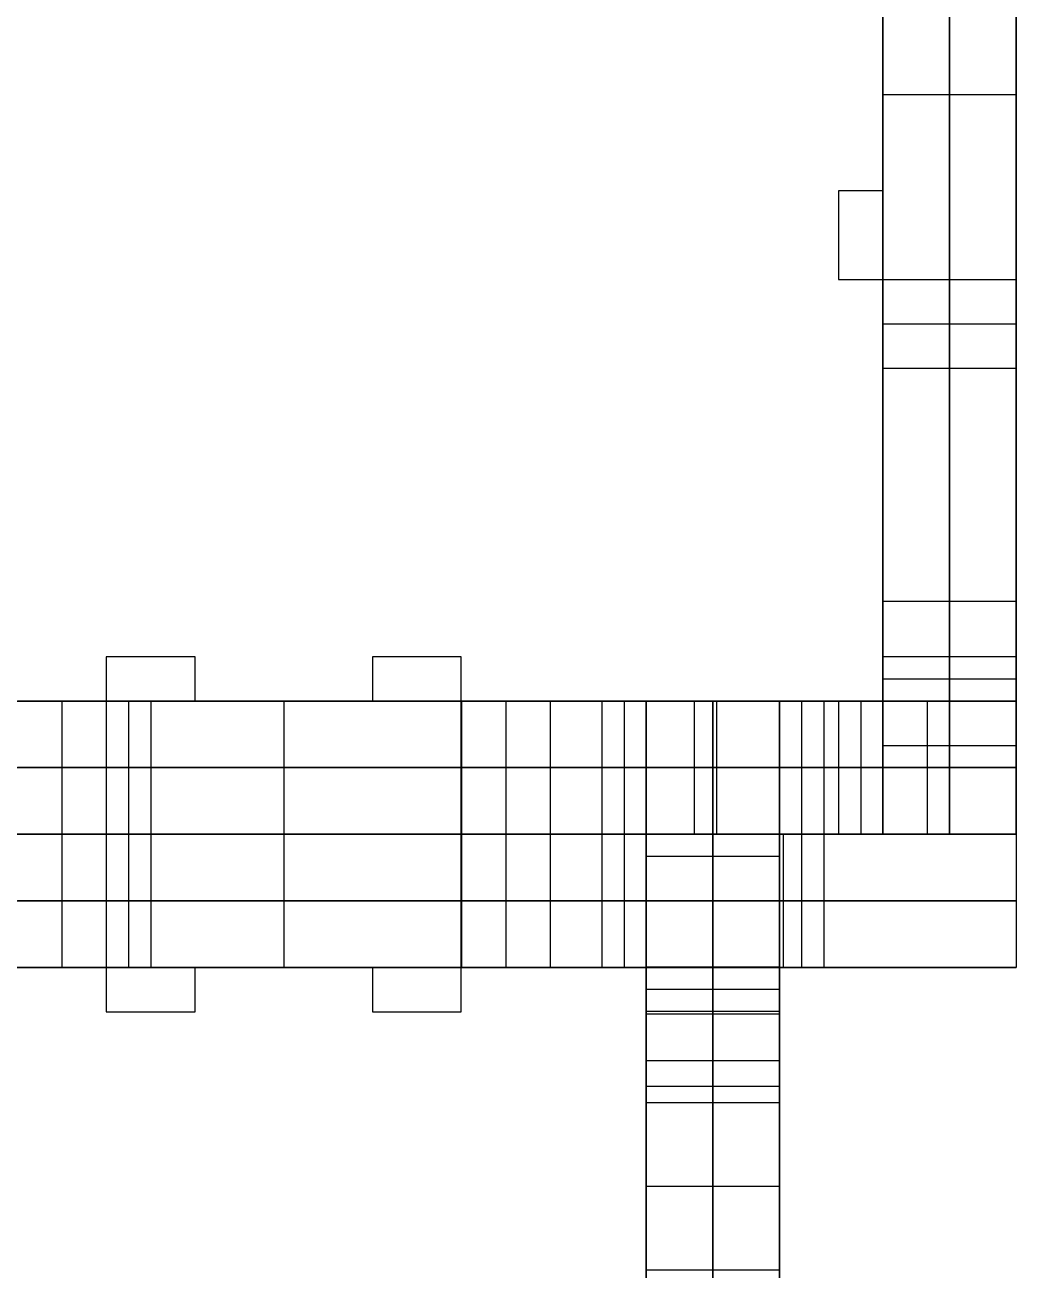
# Model space of a CAD drawing. Extents: x 3574 to 3842, y -44368 to -40231.
# Drawn here: x 3708.5 to 3842.5, y -40558.4 to -40390.1 of the extents above; entities that cross this region are included whole.
import ezdxf

# ---------------------------------------------------------------- set-up
doc = ezdxf.new("R2010")
doc.units = 0
doc.layers.add('ENDS', color=40, linetype='CONTINUOUS')

# ---------------------------------------------------------------- blocks, each defined once
blk = doc.blocks.new('SKYLARK200_END-XS-1')
at = {"layer": 'ENDS'}
for p, q in [((-18, 3868.03, 141), (-18, 4118.03, 141)), ((-18, 4118.02, 282), (-18, 3955.02, 282)), ((-18, 4118.02, 264), (-18, 3955.02, 264)), ((-18, 4118.02, 273), (-18, 3955.02, 273)), ((0, 3868.03, 141), (0, 4118.03, 141)), ((-18, 3943.03, -18), (-18, 3993.03, -18)), ((-18, 3993.03, 300), (-18, 3943.03, 300)), ((-9, 3943.03, -18), (-9, 3993.03, -18)), ((-9, 3993.03, 300), (-9, 3943.03, 300)), ((0, 3943.03, -18), (0, 3993.03, -18)), ((0, 3993.03, 300), (0, 3943.03, 300)), ((-18, 3968.03, -18), (0, 3968.03, -18)), ((-18, 3968.03, 300), (0, 3968.03, 300)), ((-18, 3955.02, 282), (-24, 3955.02, 282)), ((-24, 3955.02, 282), (-24, 3955.02, 264)), ((-18, 3955.02, 264), (-24, 3955.02, 264)), ((-24, 3955.02, 282), (-24, 3943.02, 282)), ((-24, 3955.02, 264), (-24, 3943.02, 264)), ((-18, 3955.02, 273), (-24, 3955.02, 273)), ((-24, 3955.02, 273), (-24, 3943.02, 273)), ((-21, 3955.02, 282), (-21, 3955.02, 264)), ((-18, 3955.02, 282), (-18, 3955.02, 264)), ((-24, 3949.02, 282), (-24, 3949.02, 264)), ((-24, 3943.02, 282), (-24, 3943.02, 264)), ((-24, 3943.02, 282), (0, 3943.02, 282)), ((-24, 3943.02, 264), (0, 3943.02, 264)), ((-24, 3943.02, 273), (0, 3943.02, 273)), ((-18, 3931.03, 6), (-18, 3943.03, 6)), ((-18, 3943.03, 6), (0, 3943.03, 6)), ((-18, 3943.03, 6), (-18, 3943.03, -18)), ((-18, 3943.03, -18), (0, 3943.03, -18)), ((-18, 3943.03, 300), (0, 3943.03, 300)), ((-18, 3943.03, 300), (-18, 3943.03, 258)), ((-18, 3943.03, 258), (0, 3943.03, 258)), ((-18, 3943.03, 258), (-18, 3931.03, 258)), ((-18, 3943.03, 0), (0, 3943.03, 0)), ((-18, 3943.03, 264), (0, 3943.03, 264)), ((-18, 3943.02, 282), (-18, 3943.02, 264)), ((-9, 3931.03, 6), (-9, 3943.03, 6)), ((-9, 3943.03, 6), (-9, 3943.03, -18)), ((-9, 3943.03, 300), (-9, 3943.03, 258)), ((-9, 3943.03, 258), (-9, 3931.03, 258)), ((0, 3931.03, 6), (0, 3943.03, 6)), ((0, 3943.03, 6), (0, 3943.03, -18)), ((0, 3943.03, 300), (0, 3943.03, 258)), ((0, 3943.03, 258), (0, 3931.03, 258)), ((0, 3943.02, 282), (0, 3943.02, 264)), ((0, 3943.02, 282), (0, 3850.02, 282)), ((0, 3943.02, 264), (0, 3850.02, 264)), ((0, 3943.02, 273), (0, 3850.02, 273)), ((-18, 3937.03, 6), (0, 3937.03, 6)), ((-18, 3937.03, 258), (0, 3937.03, 258)), ((-18, 3931.03, 0), (-18, 3931.03, 6)), ((-18, 3931.03, 6), (0, 3931.03, 6)), ((-18, 3931.03, 0), (0, 3931.03, 0)), ((-18, 3931.03, 258), (0, 3931.03, 258)), ((-18, 3931.03, 258), (-18, 3931.03, 264)), ((-18, 3931.03, 264), (0, 3931.03, 264)), ((-18, 3931.03, 264), (-18, 3868.03, 264)), ((-18, 3868.03, 0), (-18, 3931.03, 0)), ((-18, 3931.03, 3), (0, 3931.03, 3)), ((-18, 3931.03, 261), (0, 3931.03, 261)), ((-9, 3931.03, 0), (-9, 3931.03, 6)), ((-9, 3931.03, 258), (-9, 3931.03, 264)), ((-9, 3931.03, 264), (-9, 3868.03, 264)), ((-9, 3868.03, 0), (-9, 3931.03, 0)), ((0, 3931.03, 0), (0, 3931.03, 6)), ((0, 3931.03, 258), (0, 3931.03, 264)), ((0, 3931.03, 264), (0, 3868.03, 264)), ((0, 3868.03, 0), (0, 3931.03, 0)), ((-18, 3899.53, 264), (0, 3899.53, 264)), ((-18, 3899.53, 0), (0, 3899.53, 0)), ((0, 3896.52, 282), (0, 3896.52, 264)), ((-111, 3892.02, 282), (-123, 3892.02, 282)), ((-123, 3892.02, 282), (-123, 3892.02, 264)), ((-111, 3892.02, 264), (-123, 3892.02, 264)), ((-123, 3892.02, 282), (-123, 3844.02, 282)), ((-123, 3892.02, 264), (-123, 3844.02, 264)), ((-111, 3892.02, 273), (-123, 3892.02, 273)), ((-123, 3892.02, 273), (-123, 3844.02, 273)), ((-117, 3892.02, 282), (-117, 3892.02, 264)), ((-111, 3886.02, 282), (-111, 3892.02, 282)), ((-111, 3892.02, 282), (-111, 3892.02, 264)), ((-111, 3886.02, 264), (-111, 3892.02, 264)), ((-111, 3886.02, 273), (-111, 3892.02, 273)), ((-75, 3892.02, 282), (-87, 3892.02, 282)), ((-87, 3892.02, 282), (-87, 3892.02, 264)), ((-75, 3892.02, 264), (-87, 3892.02, 264)), ((-87, 3892.02, 282), (-87, 3886.02, 282)), ((-87, 3892.02, 264), (-87, 3886.02, 264)), ((-75, 3892.02, 273), (-87, 3892.02, 273)), ((-87, 3892.02, 273), (-87, 3886.02, 273)), ((-81, 3892.02, 282), (-81, 3892.02, 264)), ((-75, 3844.02, 282), (-75, 3892.02, 282)), ((-75, 3892.02, 282), (-75, 3892.02, 264)), ((-75, 3844.02, 264), (-75, 3892.02, 264)), ((-75, 3844.02, 273), (-75, 3892.02, 273)), ((-18, 3868.03, 238.25), (-18, 3892.03, 238.25)), ((-18, 3892.03, 238.25), (0, 3892.03, 238.25)), ((-18, 3892.03, 238.25), (-18, 3892.03, 226.25)), ((-18, 3892.03, 226.25), (0, 3892.03, 226.25)), ((-18, 3892.03, 226.25), (-18, 3886.03, 226.25)), ((-18, 3886.03, 170.25), (-18, 3892.03, 170.25)), ((-18, 3892.03, 170.25), (0, 3892.03, 170.25)), ((-18, 3892.03, 170.25), (-18, 3892.03, 158.25)), ((-18, 3892.03, 158.25), (0, 3892.03, 158.25)), ((-18, 3892.03, 158.25), (-18, 3868.03, 158.25)), ((-18, 3868.03, 111.25), (-18, 3892.03, 111.25)), ((-18, 3892.03, 111.25), (0, 3892.03, 111.25)), ((-18, 3892.03, 111.25), (-18, 3892.03, 99.25)), ((-18, 3892.03, 99.25), (0, 3892.03, 99.25)), ((-18, 3892.03, 99.25), (-18, 3886.03, 99.25)), ((-18, 3886.03, 43.25), (-18, 3892.03, 43.25)), ((-18, 3892.03, 43.25), (0, 3892.03, 43.25)), ((-18, 3892.03, 43.25), (-18, 3892.03, 31.25)), ((-18, 3892.03, 31.25), (0, 3892.03, 31.25)), ((-18, 3892.03, 31.25), (-18, 3868.03, 31.25)), ((-18, 3892.03, 232.25), (0, 3892.03, 232.25)), ((-18, 3892.03, 164.25), (0, 3892.03, 164.25)), ((-18, 3892.03, 105.25), (0, 3892.03, 105.25)), ((-18, 3892.03, 37.25), (0, 3892.03, 37.25)), ((-9, 3868.03, 238.25), (-9, 3892.03, 238.25)), ((-9, 3892.03, 238.25), (-9, 3892.03, 226.25)), ((-9, 3892.03, 226.25), (-9, 3886.03, 226.25)), ((-9, 3886.03, 170.25), (-9, 3892.03, 170.25)), ((-9, 3892.03, 170.25), (-9, 3892.03, 158.25)), ((-9, 3892.03, 158.25), (-9, 3868.03, 158.25)), ((-9, 3868.03, 111.25), (-9, 3892.03, 111.25)), ((-9, 3892.03, 111.25), (-9, 3892.03, 99.25)), ((-9, 3892.03, 99.25), (-9, 3886.03, 99.25)), ((-9, 3886.03, 43.25), (-9, 3892.03, 43.25)), ((-9, 3892.03, 43.25), (-9, 3892.03, 31.25)), ((-9, 3892.03, 31.25), (-9, 3868.03, 31.25)), ((0, 3868.03, 238.25), (0, 3892.03, 238.25)), ((0, 3892.03, 238.25), (0, 3892.03, 226.25)), ((0, 3892.03, 226.25), (0, 3886.03, 226.25)), ((0, 3886.03, 170.25), (0, 3892.03, 170.25)), ((0, 3892.03, 170.25), (0, 3892.03, 158.25)), ((0, 3892.03, 158.25), (0, 3868.03, 158.25)), ((0, 3868.03, 111.25), (0, 3892.03, 111.25)), ((0, 3892.03, 111.25), (0, 3892.03, 99.25)), ((0, 3892.03, 99.25), (0, 3886.03, 99.25)), ((0, 3886.03, 43.25), (0, 3892.03, 43.25)), ((0, 3892.03, 43.25), (0, 3892.03, 31.25)), ((0, 3892.03, 31.25), (0, 3868.03, 31.25)), ((-111, 3889.02, 282), (-111, 3889.02, 264)), ((-87, 3889.02, 282), (-87, 3889.02, 264)), ((-18, 3889.03, 226.25), (0, 3889.03, 226.25)), ((-18, 3889.03, 170.25), (0, 3889.03, 170.25)), ((-18, 3889.03, 99.25), (0, 3889.03, 99.25)), ((-18, 3889.03, 43.25), (0, 3889.03, 43.25)), ((-244, 3886.02, 141), (-18, 3886.02, 141)), ((-182.99, 3886.02, 140), (-116.99, 3886.02, 140)), ((-122.99, 3886.02, 258), (-134.99, 3886.02, 258)), ((-128.99, 3886.02, 258), (-128.99, 3868.02, 258)), ((-123, 3886.02, 282), (-123, 3886.02, 264)), ((-122.99, 3886.02, 128), (-122.99, 3886.02, -18)), ((-122.99, 3886.02, -18), (-122.99, 3868.02, -18)), ((-122.99, 3886.02, 128), (-122.99, 3868.02, 128)), ((-122.99, 3886.02, -18), (-74.99, 3886.02, -18)), ((-74.99, 3886.02, 300), (-122.99, 3886.02, 300)), ((-122.99, 3886.02, 300), (-122.99, 3868.02, 300)), ((-122.99, 3886.02, 300), (-122.99, 3886.02, 258)), ((-122.99, 3886.02, 258), (-122.99, 3868.02, 258)), ((-116.99, 3886.02, 128), (-122.99, 3886.02, 128)), ((-122.99, 3886.02, 55), (-122.99, 3868.02, 55)), ((-122.99, 3886.02, 279), (-122.99, 3868.02, 279)), ((-122.99, 3886.02, 140), (-122.99, 3868.02, 140)), ((-119.99, 3886.02, 128), (-119.99, 3868.02, 128)), ((-116.99, 3886.02, 140), (-116.99, 3868.02, 140)), ((-116.99, 3886.02, 140), (-116.99, 3886.02, 128)), ((-116.99, 3886.02, 128), (-116.99, 3868.02, 128)), ((-116.99, 3886.02, 134), (-116.99, 3868.02, 134)), ((-87, 3886.02, 282), (-111, 3886.02, 282)), ((-111, 3886.02, 282), (-111, 3886.02, 264)), ((-87, 3886.02, 264), (-111, 3886.02, 264)), ((-87, 3886.02, 273), (-111, 3886.02, 273)), ((-99, 3886.02, 282), (-99, 3886.02, 264)), ((-98.99, 3886.02, -18), (-98.99, 3868.02, -18)), ((-98.99, 3886.02, 300), (-98.99, 3868.02, 300)), ((-87, 3886.02, 282), (-87, 3886.02, 264)), ((-74.99, 3886.02, -18), (-74.99, 3868.02, -18)), ((-74.99, 3886.02, -18), (-74.99, 3886.02, 24)), ((-74.99, 3886.02, 24), (-74.99, 3868.02, 24)), ((-74.99, 3886.02, 24), (-62.99, 3886.02, 24)), ((-62.99, 3886.02, 258), (-74.99, 3886.02, 258)), ((-74.99, 3886.02, 258), (-74.99, 3868.02, 258)), ((-74.99, 3886.02, 258), (-74.99, 3886.02, 300)), ((-74.99, 3886.02, 300), (-74.99, 3868.02, 300)), ((-74.99, 3886.02, 18), (-74.99, 3868.02, 18)), ((-74.99, 3886.02, 264), (-74.99, 3868.02, 264)), ((-68.99, 3886.02, 24), (-68.99, 3868.02, 24)), ((-68.99, 3886.02, 258), (-68.99, 3868.02, 258)), ((-62.99, 3886.02, 24), (-62.99, 3868.02, 24)), ((-62.99, 3886.02, 24), (-62.99, 3886.02, 18)), ((-62.99, 3886.02, 18), (-62.99, 3868.02, 18)), ((-62.99, 3886.02, 18), (-24, 3886.02, 18)), ((-18, 3886.02, 264), (-62.99, 3886.02, 264)), ((-62.99, 3886.02, 264), (-62.99, 3868.02, 264)), ((-62.99, 3886.02, 264), (-62.99, 3886.02, 258)), ((-62.99, 3886.02, 258), (-62.99, 3868.02, 258)), ((-62.99, 3886.02, 21), (-62.99, 3868.02, 21)), ((-62.99, 3886.02, 261), (-62.99, 3868.02, 261)), ((-26, 3886.02, 168.25), (-56, 3886.02, 168.25)), ((-56, 3886.02, 168.25), (-56, 3868.02, 168.25)), ((-56, 3886.02, 168.25), (-56, 3886.02, 180.25)), ((-56, 3886.02, 180.25), (-56, 3868.02, 180.25)), ((-56, 3886.02, 180.25), (-50, 3886.02, 180.25)), ((-50, 3886.02, 216.25), (-56, 3886.02, 216.25)), ((-56, 3886.02, 216.25), (-56, 3868.02, 216.25)), ((-56, 3886.02, 216.25), (-56, 3886.02, 228.25)), ((-56, 3886.02, 228.25), (-56, 3868.02, 228.25)), ((-56, 3886.02, 228.25), (-26, 3886.02, 228.25)), ((-26, 3886.02, 41.25), (-56, 3886.02, 41.25)), ((-56, 3886.02, 41.25), (-56, 3868.02, 41.25)), ((-56, 3886.02, 41.25), (-56, 3886.02, 53.25)), ((-56, 3886.02, 53.25), (-56, 3868.02, 53.25)), ((-56, 3886.02, 53.25), (-50, 3886.02, 53.25)), ((-50, 3886.02, 89.25), (-56, 3886.02, 89.25)), ((-56, 3886.02, 89.25), (-56, 3868.02, 89.25)), ((-56, 3886.02, 89.25), (-56, 3886.02, 101.25)), ((-56, 3886.02, 101.25), (-56, 3868.02, 101.25)), ((-56, 3886.02, 101.25), (-26, 3886.02, 101.25)), ((-56, 3886.02, 174.25), (-56, 3868.02, 174.25)), ((-56, 3886.02, 222.25), (-56, 3868.02, 222.25)), ((-56, 3886.02, 47.25), (-56, 3868.02, 47.25)), ((-56, 3886.02, 95.25), (-56, 3868.02, 95.25)), ((-53, 3886.02, 180.25), (-53, 3868.02, 180.25)), ((-53, 3886.02, 216.25), (-53, 3868.02, 216.25)), ((-53, 3886.02, 53.25), (-53, 3868.02, 53.25)), ((-53, 3886.02, 89.25), (-53, 3868.02, 89.25)), ((-32, 3886.03, 228.25), (-50, 3886.03, 228.25)), ((-50, 3844.03, 228.25), (-50, 3886.03, 228.25)), ((-32, 3886.03, 168.25), (-50, 3886.03, 168.25)), ((-50, 3886.03, 228.25), (-50, 3886.03, 168.25)), ((-50, 3886.03, 168.25), (-50, 3844.03, 168.25)), ((-32, 3886.03, 101.25), (-50, 3886.03, 101.25)), ((-50, 3844.03, 101.25), (-50, 3886.03, 101.25)), ((-32, 3886.03, 41.25), (-50, 3886.03, 41.25)), ((-50, 3886.03, 101.25), (-50, 3886.03, 41.25)), ((-50, 3886.03, 41.25), (-50, 3844.03, 41.25)), ((-32, 3886.03, 198.25), (-50, 3886.03, 198.25)), ((-32, 3886.03, 71.25), (-50, 3886.03, 71.25)), ((-50, 3886.02, 180.25), (-50, 3868.02, 180.25)), ((-50, 3886.02, 180.25), (-50, 3886.02, 216.25)), ((-50, 3886.02, 216.25), (-50, 3868.02, 216.25)), ((-50, 3886.02, 53.25), (-50, 3868.02, 53.25)), ((-50, 3886.02, 53.25), (-50, 3886.02, 89.25)), ((-50, 3886.02, 89.25), (-50, 3868.02, 89.25)), ((-50, 3886.02, 168.25), (-50, 3868.02, 168.25)), ((-50, 3886.02, 198.25), (-50, 3868.02, 198.25)), ((-50, 3886.02, 228.25), (-50, 3868.02, 228.25)), ((-50, 3886.02, 41.25), (-50, 3868.02, 41.25)), ((-50, 3886.02, 71.25), (-50, 3868.02, 71.25)), ((-50, 3886.02, 101.25), (-50, 3868.02, 101.25)), ((-43.5, 3886.02, 18), (-43.5, 3868.02, 18)), ((-41, 3844.03, 228.25), (-41, 3886.03, 228.25)), ((-41, 3886.03, 228.25), (-41, 3886.03, 168.25)), ((-41, 3886.03, 168.25), (-41, 3844.03, 168.25)), ((-41, 3844.03, 101.25), (-41, 3886.03, 101.25)), ((-41, 3886.03, 101.25), (-41, 3886.03, 41.25)), ((-41, 3886.03, 41.25), (-41, 3844.03, 41.25)), ((-40.5, 3886.02, 264), (-40.5, 3868.02, 264)), ((-32, 3844.03, 228.25), (-32, 3886.03, 228.25)), ((-32, 3886.03, 228.25), (-32, 3886.03, 168.25)), ((-32, 3886.03, 168.25), (-32, 3844.03, 168.25)), ((-32, 3844.03, 101.25), (-32, 3886.03, 101.25)), ((-32, 3886.03, 101.25), (-32, 3886.03, 41.25)), ((-32, 3886.03, 41.25), (-32, 3844.03, 41.25)), ((-32, 3886.02, 180.25), (-26, 3886.02, 180.25)), ((-32, 3886.02, 180.25), (-32, 3868.02, 180.25)), ((-26, 3886.02, 216.25), (-32, 3886.02, 216.25)), ((-32, 3886.02, 216.25), (-32, 3868.02, 216.25)), ((-32, 3886.02, 216.25), (-32, 3886.02, 180.25)), ((-32, 3886.02, 53.25), (-26, 3886.02, 53.25)), ((-32, 3886.02, 53.25), (-32, 3868.02, 53.25)), ((-26, 3886.02, 89.25), (-32, 3886.02, 89.25)), ((-32, 3886.02, 89.25), (-32, 3868.02, 89.25)), ((-32, 3886.02, 89.25), (-32, 3886.02, 53.25)), ((-32, 3886.02, 168.25), (-32, 3868.02, 168.25)), ((-32, 3886.02, 228.25), (-32, 3868.02, 228.25)), ((-32, 3886.02, 198.25), (-32, 3868.02, 198.25)), ((-32, 3886.02, 41.25), (-32, 3868.02, 41.25)), ((-32, 3886.02, 101.25), (-32, 3868.02, 101.25)), ((-32, 3886.02, 71.25), (-32, 3868.02, 71.25)), ((-29, 3886.02, 180.25), (-29, 3868.02, 180.25)), ((-29, 3886.02, 216.25), (-29, 3868.02, 216.25)), ((-29, 3886.02, 53.25), (-29, 3868.02, 53.25)), ((-29, 3886.02, 89.25), (-29, 3868.02, 89.25)), ((-26, 3886.02, 180.25), (-26, 3868.02, 180.25)), ((-26, 3886.02, 180.25), (-26, 3886.02, 168.25)), ((-26, 3886.02, 168.25), (-26, 3868.02, 168.25)), ((-26, 3886.02, 228.25), (-26, 3868.02, 228.25)), ((-26, 3886.02, 228.25), (-26, 3886.02, 216.25)), ((-26, 3886.02, 216.25), (-26, 3868.02, 216.25)), ((-26, 3886.02, 53.25), (-26, 3868.02, 53.25)), ((-26, 3886.02, 53.25), (-26, 3886.02, 41.25)), ((-26, 3886.02, 41.25), (-26, 3868.02, 41.25)), ((-26, 3886.02, 101.25), (-26, 3868.02, 101.25)), ((-26, 3886.02, 101.25), (-26, 3886.02, 89.25)), ((-26, 3886.02, 89.25), (-26, 3868.02, 89.25)), ((-26, 3886.02, 174.25), (-26, 3868.02, 174.25)), ((-26, 3886.02, 222.25), (-26, 3868.02, 222.25)), ((-26, 3886.02, 47.25), (-26, 3868.02, 47.25)), ((-26, 3886.02, 95.25), (-26, 3868.02, 95.25)), ((-24, 3886.02, 18), (-24, 3868.02, 18)), ((-24, 3886.02, 18), (-24, 3886.02, 31.25)), ((-24, 3886.02, 31.25), (-24, 3868.02, 31.25)), ((-24, 3886.02, 31.25), (0, 3886.02, 31.25)), ((0, 3886.02, 111.25), (-24, 3886.02, 111.25)), ((-24, 3886.02, 111.25), (-24, 3868.02, 111.25)), ((-24, 3886.02, 111.25), (-24, 3886.02, 123.25)), ((-24, 3886.02, 123.25), (-24, 3868.02, 123.25)), ((-24, 3886.02, 123.25), (-18, 3886.02, 123.25)), ((-18, 3886.02, 146.25), (-24, 3886.02, 146.25)), ((-24, 3886.02, 146.25), (-24, 3868.02, 146.25)), ((-24, 3886.02, 146.25), (-24, 3886.02, 158.25)), ((-24, 3886.02, 158.25), (-24, 3868.02, 158.25)), ((-24, 3886.02, 158.25), (0, 3886.02, 158.25)), ((0, 3886.02, 238.25), (-24, 3886.02, 238.25)), ((-24, 3886.02, 238.25), (-24, 3868.02, 238.25)), ((-24, 3886.02, 238.25), (-24, 3886.02, 250.25)), ((-24, 3886.02, 250.25), (-24, 3868.02, 250.25)), ((-24, 3886.02, 250.25), (-18, 3886.02, 250.25)), ((-24, 3886.02, 24.62), (-24, 3868.02, 24.62)), ((-24, 3886.02, 117.25), (-24, 3868.02, 117.25)), ((-24, 3886.02, 152.25), (-24, 3868.02, 152.25)), ((-24, 3886.02, 244.25), (-24, 3868.02, 244.25)), ((-21, 3886.02, 123.25), (-21, 3868.02, 123.25)), ((-21, 3886.02, 146.25), (-21, 3868.02, 146.25)), ((-21, 3886.02, 250.25), (-21, 3868.02, 250.25)), ((-18, 3886.03, 226.25), (0, 3886.03, 226.25)), ((-18, 3886.03, 226.25), (-18, 3886.03, 170.25)), ((-18, 3886.03, 170.25), (0, 3886.03, 170.25)), ((-18, 3886.03, 99.25), (0, 3886.03, 99.25)), ((-18, 3886.03, 99.25), (-18, 3886.03, 43.25)), ((-18, 3886.03, 43.25), (0, 3886.03, 43.25)), ((-18, 3886.03, 198.25), (0, 3886.03, 198.25)), ((-18, 3886.03, 71.25), (0, 3886.03, 71.25)), ((-18, 3886.02, 123.25), (-18, 3868.02, 123.25)), ((-18, 3886.02, 123.25), (-18, 3886.02, 146.25)), ((-18, 3886.02, 146.25), (-18, 3868.02, 146.25)), ((-18, 3886.02, 250.25), (-18, 3868.02, 250.25)), ((-18, 3886.02, 250.25), (-18, 3886.02, 264)), ((-18, 3886.02, 264), (-18, 3868.02, 264)), ((-18, 3886.02, 134.75), (-18, 3868.02, 134.75)), ((-18, 3886.02, 257.12), (-18, 3868.02, 257.12)), ((-12, 3886.02, 31.25), (-12, 3868.02, 31.25)), ((-12, 3886.02, 111.25), (-12, 3868.02, 111.25)), ((-12, 3886.02, 158.25), (-12, 3868.02, 158.25)), ((-12, 3886.02, 238.25), (-12, 3868.02, 238.25)), ((-9, 3886.03, 226.25), (-9, 3886.03, 170.25)), ((-9, 3886.03, 99.25), (-9, 3886.03, 43.25)), ((0, 3886.03, 226.25), (0, 3886.03, 170.25)), ((0, 3886.03, 99.25), (0, 3886.03, 43.25)), ((0, 3886.02, 31.25), (0, 3868.02, 31.25)), ((0, 3886.02, 31.25), (0, 3886.02, 111.25)), ((0, 3886.02, 111.25), (0, 3868.02, 111.25)), ((0, 3886.02, 158.25), (0, 3868.02, 158.25)), ((0, 3886.02, 158.25), (0, 3886.02, 238.25)), ((0, 3886.02, 238.25), (0, 3868.02, 238.25)), ((0, 3886.02, 71.25), (0, 3868.02, 71.25)), ((0, 3886.02, 198.25), (0, 3868.02, 198.25)), ((-18, 3880.03, 238.25), (0, 3880.03, 238.25)), ((-18, 3880.03, 158.25), (0, 3880.03, 158.25)), ((-18, 3880.03, 111.25), (0, 3880.03, 111.25)), ((-18, 3880.03, 31.25), (0, 3880.03, 31.25)), ((-182.99, 3877.02, 140), (-116.99, 3877.02, 140)), ((-122.99, 3877.02, 258), (-134.99, 3877.02, 258)), ((-122.99, 3877.02, 128), (-122.99, 3877.02, -18)), ((-122.99, 3877.02, -18), (-74.99, 3877.02, -18)), ((-74.99, 3877.02, 300), (-122.99, 3877.02, 300)), ((-122.99, 3877.02, 300), (-122.99, 3877.02, 258)), ((-116.99, 3877.02, 128), (-122.99, 3877.02, 128)), ((-116.99, 3877.02, 140), (-116.99, 3877.02, 128)), ((-74.99, 3877.02, -18), (-74.99, 3877.02, 24)), ((-74.99, 3877.02, 24), (-62.99, 3877.02, 24)), ((-62.99, 3877.02, 258), (-74.99, 3877.02, 258)), ((-74.99, 3877.02, 258), (-74.99, 3877.02, 300)), ((-62.99, 3877.02, 24), (-62.99, 3877.02, 18)), ((-62.99, 3877.02, 18), (-24, 3877.02, 18)), ((-18, 3877.02, 264), (-62.99, 3877.02, 264)), ((-62.99, 3877.02, 264), (-62.99, 3877.02, 258)), ((-26, 3877.02, 168.25), (-56, 3877.02, 168.25)), ((-56, 3877.02, 168.25), (-56, 3877.02, 180.25)), ((-56, 3877.02, 180.25), (-50, 3877.02, 180.25)), ((-50, 3877.02, 216.25), (-56, 3877.02, 216.25)), ((-56, 3877.02, 216.25), (-56, 3877.02, 228.25)), ((-56, 3877.02, 228.25), (-26, 3877.02, 228.25)), ((-26, 3877.02, 41.25), (-56, 3877.02, 41.25)), ((-56, 3877.02, 41.25), (-56, 3877.02, 53.25)), ((-56, 3877.02, 53.25), (-50, 3877.02, 53.25)), ((-50, 3877.02, 89.25), (-56, 3877.02, 89.25)), ((-56, 3877.02, 89.25), (-56, 3877.02, 101.25)), ((-56, 3877.02, 101.25), (-26, 3877.02, 101.25)), ((-50, 3877.02, 180.25), (-50, 3877.02, 216.25)), ((-50, 3877.02, 53.25), (-50, 3877.02, 89.25)), ((-32, 3877.02, 180.25), (-26, 3877.02, 180.25)), ((-26, 3877.02, 216.25), (-32, 3877.02, 216.25)), ((-32, 3877.02, 216.25), (-32, 3877.02, 180.25)), ((-32, 3877.02, 53.25), (-26, 3877.02, 53.25)), ((-26, 3877.02, 89.25), (-32, 3877.02, 89.25)), ((-32, 3877.02, 89.25), (-32, 3877.02, 53.25)), ((-26, 3877.02, 180.25), (-26, 3877.02, 168.25)), ((-26, 3877.02, 228.25), (-26, 3877.02, 216.25)), ((-26, 3877.02, 53.25), (-26, 3877.02, 41.25)), ((-26, 3877.02, 101.25), (-26, 3877.02, 89.25)), ((-24, 3877.02, 18), (-24, 3877.02, 31.25)), ((-24, 3877.02, 31.25), (0, 3877.02, 31.25)), ((0, 3877.02, 111.25), (-24, 3877.02, 111.25)), ((-24, 3877.02, 111.25), (-24, 3877.02, 123.25)), ((-24, 3877.02, 123.25), (-18, 3877.02, 123.25)), ((-18, 3877.02, 146.25), (-24, 3877.02, 146.25)), ((-24, 3877.02, 146.25), (-24, 3877.02, 158.25)), ((-24, 3877.02, 158.25), (0, 3877.02, 158.25)), ((0, 3877.02, 238.25), (-24, 3877.02, 238.25)), ((-24, 3877.02, 238.25), (-24, 3877.02, 250.25)), ((-24, 3877.02, 250.25), (-18, 3877.02, 250.25)), ((-18, 3877.02, 123.25), (-18, 3877.02, 146.25)), ((-18, 3877.02, 250.25), (-18, 3877.02, 264)), ((0, 3877.02, 31.25), (0, 3877.02, 111.25)), ((0, 3877.02, 158.25), (0, 3877.02, 238.25)), ((0, 3868.02, 141), (-244, 3868.02, 141)), ((-244, 3868.02, 141), (-18, 3868.02, 141)), ((-182.99, 3868.02, 140), (-116.99, 3868.02, 140)), ((-182.99, 3868.02, 140), (-116.99, 3868.02, 140)), ((-122.99, 3868.02, 258), (-134.99, 3868.02, 258)), ((-122.99, 3868.02, 258), (-134.99, 3868.02, 258)), ((-134, 3868.02, 140), (-134, 3868.02, 258)), ((-128.99, 3868.02, 258), (-128.99, 3850.02, 258)), ((-116.99, 3868.02, 128), (-122.99, 3868.02, 128)), ((-122.99, 3868.02, 128), (-122.99, 3850.02, 128)), ((-122.99, 3868.02, 128), (-122.99, 3868.02, -18)), ((-122.99, 3868.02, -18), (-122.99, 3850.02, -18)), ((-122.99, 3868.02, -18), (-74.99, 3868.02, -18)), ((-74.99, 3868.02, 300), (-122.99, 3868.02, 300)), ((-122.99, 3868.02, 300), (-122.99, 3850.02, 300)), ((-122.99, 3868.02, 300), (-122.99, 3868.02, 258)), ((-122.99, 3868.02, 258), (-122.99, 3850.02, 258)), ((-122.99, 3868.02, 140), (-122.99, 3850.02, 140)), ((-122.99, 3868.02, 55), (-122.99, 3850.02, 55)), ((-122.99, 3868.02, 279), (-122.99, 3850.02, 279)), ((-122.99, 3868.02, 128), (-122.99, 3868.02, -18)), ((-122.99, 3868.02, -18), (-74.99, 3868.02, -18)), ((-74.99, 3868.02, 300), (-122.99, 3868.02, 300)), ((-122.99, 3868.02, 300), (-122.99, 3868.02, 258)), ((-116.99, 3868.02, 128), (-122.99, 3868.02, 128)), ((-119.99, 3868.02, 128), (-119.99, 3850.02, 128)), ((-116.99, 3868.02, 140), (-116.99, 3850.02, 140)), ((-116.99, 3868.02, 140), (-116.99, 3868.02, 128)), ((-116.99, 3868.02, 128), (-116.99, 3850.02, 128)), ((-116.99, 3868.02, 134), (-116.99, 3850.02, 134)), ((-116.99, 3868.02, 140), (-116.99, 3868.02, 128)), ((-98.99, 3868.02, -18), (-98.99, 3850.02, -18)), ((-98.99, 3868.02, 300), (-98.99, 3850.02, 300)), ((-74.99, 3868.02, -18), (-74.99, 3850.02, -18)), ((-74.99, 3868.02, -18), (-74.99, 3868.02, 24)), ((-74.99, 3868.02, 24), (-74.99, 3850.02, 24)), ((-74.99, 3868.02, 24), (-62.99, 3868.02, 24)), ((-62.99, 3868.02, 258), (-74.99, 3868.02, 258)), ((-74.99, 3868.02, 258), (-74.99, 3850.02, 258)), ((-74.99, 3868.02, 258), (-74.99, 3868.02, 300)), ((-74.99, 3868.02, 300), (-74.99, 3850.02, 300)), ((-74.99, 3868.02, 18), (-74.99, 3850.02, 18)), ((-74.99, 3868.02, 264), (-74.99, 3850.02, 264)), ((-74.99, 3868.02, -18), (-74.99, 3868.02, 24)), ((-74.99, 3868.02, 24), (-62.99, 3868.02, 24)), ((-62.99, 3868.02, 258), (-74.99, 3868.02, 258)), ((-74.99, 3868.02, 258), (-74.99, 3868.02, 300)), ((-68.99, 3868.02, 24), (-68.99, 3850.02, 24)), ((-68.99, 3868.02, 258), (-68.99, 3850.02, 258)), ((-62.99, 3868.02, 24), (-62.99, 3850.02, 24)), ((-62.99, 3868.02, 24), (-62.99, 3868.02, 18)), ((-62.99, 3868.02, 18), (-62.99, 3850.02, 18)), ((-62.99, 3868.02, 18), (0, 3868.02, 18)), ((0, 3868.02, 264), (-62.99, 3868.02, 264)), ((-62.99, 3868.02, 264), (-62.99, 3850.02, 264)), ((-62.99, 3868.02, 264), (-62.99, 3868.02, 258)), ((-62.99, 3868.02, 258), (-62.99, 3850.02, 258)), ((-62.99, 3868.02, 21), (-62.99, 3850.02, 21)), ((-62.99, 3868.02, 261), (-62.99, 3850.02, 261)), ((-62.99, 3868.02, 24), (-62.99, 3868.02, 18)), ((-62.99, 3868.02, 18), (-24, 3868.02, 18)), ((-18, 3868.02, 264), (-62.99, 3868.02, 264)), ((-62.99, 3868.02, 264), (-62.99, 3868.02, 258)), ((-26, 3868.02, 41.25), (-56, 3868.02, 41.25)), ((-56, 3868.02, 41.25), (-56, 3850.02, 41.25)), ((-56, 3868.02, 41.25), (-56, 3868.02, 53.25)), ((-56, 3868.02, 53.25), (-56, 3850.02, 53.25)), ((-56, 3868.02, 53.25), (-50, 3868.02, 53.25)), ((-50, 3868.02, 89.25), (-56, 3868.02, 89.25)), ((-56, 3868.02, 89.25), (-56, 3850.02, 89.25)), ((-56, 3868.02, 89.25), (-56, 3868.02, 101.25)), ((-56, 3868.02, 101.25), (-56, 3850.02, 101.25)), ((-56, 3868.02, 101.25), (-26, 3868.02, 101.25)), ((-26, 3868.02, 168.25), (-56, 3868.02, 168.25)), ((-56, 3868.02, 168.25), (-56, 3850.02, 168.25)), ((-56, 3868.02, 168.25), (-56, 3868.02, 180.25)), ((-56, 3868.02, 180.25), (-56, 3850.02, 180.25)), ((-56, 3868.02, 180.25), (-50, 3868.02, 180.25)), ((-50, 3868.02, 216.25), (-56, 3868.02, 216.25)), ((-56, 3868.02, 216.25), (-56, 3850.02, 216.25)), ((-56, 3868.02, 216.25), (-56, 3868.02, 228.25)), ((-56, 3868.02, 228.25), (-56, 3850.02, 228.25)), ((-56, 3868.02, 228.25), (-26, 3868.02, 228.25)), ((-56, 3868.02, 47.25), (-56, 3850.02, 47.25)), ((-56, 3868.02, 95.25), (-56, 3850.02, 95.25)), ((-56, 3868.02, 174.25), (-56, 3850.02, 174.25)), ((-56, 3868.02, 222.25), (-56, 3850.02, 222.25)), ((-26, 3868.02, 168.25), (-56, 3868.02, 168.25)), ((-56, 3868.02, 168.25), (-56, 3868.02, 180.25)), ((-56, 3868.02, 180.25), (-50, 3868.02, 180.25)), ((-50, 3868.02, 216.25), (-56, 3868.02, 216.25)), ((-56, 3868.02, 216.25), (-56, 3868.02, 228.25)), ((-56, 3868.02, 228.25), (-26, 3868.02, 228.25)), ((-26, 3868.02, 41.25), (-56, 3868.02, 41.25)), ((-56, 3868.02, 41.25), (-56, 3868.02, 53.25)), ((-56, 3868.02, 53.25), (-50, 3868.02, 53.25)), ((-50, 3868.02, 89.25), (-56, 3868.02, 89.25)), ((-56, 3868.02, 89.25), (-56, 3868.02, 101.25)), ((-56, 3868.02, 101.25), (-26, 3868.02, 101.25)), ((-53, 3868.02, 53.25), (-53, 3850.02, 53.25)), ((-53, 3868.02, 89.25), (-53, 3850.02, 89.25)), ((-53, 3868.02, 180.25), (-53, 3850.02, 180.25)), ((-53, 3868.02, 216.25), (-53, 3850.02, 216.25)), ((-50, 3868.02, 53.25), (-50, 3850.02, 53.25)), ((-50, 3868.02, 53.25), (-50, 3868.02, 89.25)), ((-50, 3868.02, 89.25), (-50, 3850.02, 89.25)), ((-50, 3868.02, 180.25), (-50, 3850.02, 180.25)), ((-50, 3868.02, 180.25), (-50, 3868.02, 216.25)), ((-50, 3868.02, 216.25), (-50, 3850.02, 216.25)), ((-50, 3868.02, 41.25), (-50, 3850.02, 41.25)), ((-50, 3868.02, 71.25), (-50, 3850.02, 71.25)), ((-50, 3868.02, 101.25), (-50, 3850.02, 101.25)), ((-50, 3868.02, 168.25), (-50, 3850.02, 168.25)), ((-50, 3868.02, 198.25), (-50, 3850.02, 198.25)), ((-50, 3868.02, 228.25), (-50, 3850.02, 228.25)), ((-50, 3868.02, 180.25), (-50, 3868.02, 216.25)), ((-50, 3868.02, 53.25), (-50, 3868.02, 89.25)), ((-32, 3868.02, 53.25), (-26, 3868.02, 53.25)), ((-32, 3868.02, 53.25), (-32, 3850.02, 53.25)), ((-26, 3868.02, 89.25), (-32, 3868.02, 89.25)), ((-32, 3868.02, 89.25), (-32, 3850.02, 89.25)), ((-32, 3868.02, 89.25), (-32, 3868.02, 53.25)), ((-32, 3868.02, 180.25), (-26, 3868.02, 180.25)), ((-32, 3868.02, 180.25), (-32, 3850.02, 180.25)), ((-26, 3868.02, 216.25), (-32, 3868.02, 216.25)), ((-32, 3868.02, 216.25), (-32, 3850.02, 216.25)), ((-32, 3868.02, 216.25), (-32, 3868.02, 180.25)), ((-32, 3868.02, 41.25), (-32, 3850.02, 41.25)), ((-32, 3868.02, 101.25), (-32, 3850.02, 101.25)), ((-32, 3868.02, 71.25), (-32, 3850.02, 71.25)), ((-32, 3868.02, 168.25), (-32, 3850.02, 168.25)), ((-32, 3868.02, 228.25), (-32, 3850.02, 228.25)), ((-32, 3868.02, 198.25), (-32, 3850.02, 198.25)), ((-32, 3868.02, 180.25), (-26, 3868.02, 180.25)), ((-26, 3868.02, 216.25), (-32, 3868.02, 216.25)), ((-32, 3868.02, 216.25), (-32, 3868.02, 180.25)), ((-32, 3868.02, 53.25), (-26, 3868.02, 53.25)), ((-26, 3868.02, 89.25), (-32, 3868.02, 89.25)), ((-32, 3868.02, 89.25), (-32, 3868.02, 53.25)), ((-31.5, 3868.02, 18), (-31.5, 3850.02, 18)), ((-31.5, 3868.02, 264), (-31.5, 3850.02, 264)), ((-29, 3868.02, 53.25), (-29, 3850.02, 53.25)), ((-29, 3868.02, 89.25), (-29, 3850.02, 89.25)), ((-29, 3868.02, 180.25), (-29, 3850.02, 180.25)), ((-29, 3868.02, 216.25), (-29, 3850.02, 216.25)), ((-26, 3868.02, 53.25), (-26, 3850.02, 53.25)), ((-26, 3868.02, 53.25), (-26, 3868.02, 41.25)), ((-26, 3868.02, 41.25), (-26, 3850.02, 41.25)), ((-26, 3868.02, 101.25), (-26, 3850.02, 101.25)), ((-26, 3868.02, 101.25), (-26, 3868.02, 89.25)), ((-26, 3868.02, 89.25), (-26, 3850.02, 89.25)), ((-26, 3868.02, 180.25), (-26, 3850.02, 180.25)), ((-26, 3868.02, 180.25), (-26, 3868.02, 168.25)), ((-26, 3868.02, 168.25), (-26, 3850.02, 168.25)), ((-26, 3868.02, 228.25), (-26, 3850.02, 228.25)), ((-26, 3868.02, 228.25), (-26, 3868.02, 216.25)), ((-26, 3868.02, 216.25), (-26, 3850.02, 216.25)), ((-26, 3868.02, 47.25), (-26, 3850.02, 47.25)), ((-26, 3868.02, 95.25), (-26, 3850.02, 95.25)), ((-26, 3868.02, 174.25), (-26, 3850.02, 174.25)), ((-26, 3868.02, 222.25), (-26, 3850.02, 222.25)), ((-26, 3868.02, 180.25), (-26, 3868.02, 168.25)), ((-26, 3868.02, 228.25), (-26, 3868.02, 216.25)), ((-26, 3868.02, 53.25), (-26, 3868.02, 41.25)), ((-26, 3868.02, 101.25), (-26, 3868.02, 89.25)), ((-24, 3868.02, 18), (-24, 3868.02, 31.25)), ((-24, 3868.02, 31.25), (0, 3868.02, 31.25)), ((0, 3868.02, 111.25), (-24, 3868.02, 111.25)), ((-24, 3868.02, 111.25), (-24, 3868.02, 123.25)), ((-24, 3868.02, 123.25), (-18, 3868.02, 123.25)), ((-18, 3868.02, 146.25), (-24, 3868.02, 146.25)), ((-24, 3868.02, 146.25), (-24, 3868.02, 158.25)), ((-24, 3868.02, 158.25), (0, 3868.02, 158.25)), ((0, 3868.02, 238.25), (-24, 3868.02, 238.25)), ((-24, 3868.02, 238.25), (-24, 3868.02, 250.25)), ((-24, 3868.02, 250.25), (-18, 3868.02, 250.25)), ((-18, 3868.03, 264), (0, 3868.03, 264)), ((-18, 3868.03, 264), (-18, 3868.03, 238.25)), ((-18, 3868.03, 238.25), (0, 3868.03, 238.25)), ((-18, 3868.03, 158.25), (0, 3868.03, 158.25)), ((-18, 3868.03, 158.25), (-18, 3868.03, 111.25)), ((-18, 3868.03, 111.25), (0, 3868.03, 111.25)), ((-18, 3868.03, 31.25), (0, 3868.03, 31.25)), ((-18, 3868.03, 31.25), (-18, 3868.03, 0)), ((-18, 3868.03, 0), (0, 3868.03, 0)), ((-18, 3868.03, 251.13), (0, 3868.03, 251.13)), ((-18, 3868.03, 134.75), (0, 3868.03, 134.75)), ((-18, 3868.03, 15.63), (0, 3868.03, 15.63)), ((-18, 3868.02, 123.25), (-18, 3868.02, 146.25)), ((-18, 3868.02, 250.25), (-18, 3868.02, 264)), ((-9, 3868.03, 264), (-9, 3868.03, 238.25)), ((-9, 3868.03, 158.25), (-9, 3868.03, 111.25)), ((-9, 3868.03, 31.25), (-9, 3868.03, 0)), ((0, 3868.03, 264), (0, 3868.03, 238.25)), ((0, 3868.03, 158.25), (0, 3868.03, 111.25)), ((0, 3868.03, 31.25), (0, 3868.03, 0)), ((0, 3868.02, 18), (0, 3850.02, 18)), ((0, 3868.02, 18), (0, 3868.02, 264)), ((0, 3868.02, 264), (0, 3850.02, 264)), ((0, 3868.02, 141), (0, 3850.02, 141)), ((0, 3868.02, 31.25), (0, 3868.02, 111.25)), ((0, 3868.02, 158.25), (0, 3868.02, 238.25)), ((-32, 3865.03, 228.25), (-50, 3865.03, 228.25)), ((-182.99, 3859.02, 140), (-116.99, 3859.02, 140)), ((-122.99, 3859.02, 258), (-134.99, 3859.02, 258)), ((-116.99, 3859.02, 128), (-122.99, 3859.02, 128)), ((-122.99, 3859.02, 128), (-122.99, 3859.02, -18)), ((-122.99, 3859.02, -18), (-74.99, 3859.02, -18)), ((-74.99, 3859.02, 300), (-122.99, 3859.02, 300)), ((-122.99, 3859.02, 300), (-122.99, 3859.02, 258)), ((-116.99, 3859.02, 140), (-116.99, 3859.02, 128)), ((-74.99, 3859.02, -18), (-74.99, 3859.02, 24)), ((-74.99, 3859.02, 24), (-62.99, 3859.02, 24)), ((-62.99, 3859.02, 258), (-74.99, 3859.02, 258)), ((-74.99, 3859.02, 258), (-74.99, 3859.02, 300)), ((-62.99, 3859.02, 24), (-62.99, 3859.02, 18)), ((-62.99, 3859.02, 18), (0, 3859.02, 18)), ((0, 3859.02, 264), (-62.99, 3859.02, 264)), ((-62.99, 3859.02, 264), (-62.99, 3859.02, 258)), ((-26, 3859.02, 41.25), (-56, 3859.02, 41.25)), ((-56, 3859.02, 41.25), (-56, 3859.02, 53.25)), ((-56, 3859.02, 53.25), (-50, 3859.02, 53.25)), ((-50, 3859.02, 89.25), (-56, 3859.02, 89.25)), ((-56, 3859.02, 89.25), (-56, 3859.02, 101.25)), ((-56, 3859.02, 101.25), (-26, 3859.02, 101.25)), ((-26, 3859.02, 168.25), (-56, 3859.02, 168.25)), ((-56, 3859.02, 168.25), (-56, 3859.02, 180.25)), ((-56, 3859.02, 180.25), (-50, 3859.02, 180.25)), ((-50, 3859.02, 216.25), (-56, 3859.02, 216.25)), ((-56, 3859.02, 216.25), (-56, 3859.02, 228.25)), ((-56, 3859.02, 228.25), (-26, 3859.02, 228.25)), ((-50, 3859.02, 53.25), (-50, 3859.02, 89.25)), ((-50, 3859.02, 180.25), (-50, 3859.02, 216.25)), ((-32, 3859.02, 53.25), (-26, 3859.02, 53.25)), ((-26, 3859.02, 89.25), (-32, 3859.02, 89.25)), ((-32, 3859.02, 89.25), (-32, 3859.02, 53.25)), ((-32, 3859.02, 180.25), (-26, 3859.02, 180.25)), ((-26, 3859.02, 216.25), (-32, 3859.02, 216.25)), ((-32, 3859.02, 216.25), (-32, 3859.02, 180.25)), ((-26, 3859.02, 53.25), (-26, 3859.02, 41.25)), ((-26, 3859.02, 101.25), (-26, 3859.02, 89.25)), ((-26, 3859.02, 180.25), (-26, 3859.02, 168.25)), ((-26, 3859.02, 228.25), (-26, 3859.02, 216.25)), ((0, 3859.02, 18), (0, 3859.02, 264)), ((0, 3850.02, 141), (-244, 3850.02, 141)), ((-182.99, 3850.02, 140), (-116.99, 3850.02, 140)), ((-122.99, 3850.02, 258), (-134.99, 3850.02, 258)), ((-134, 3850.02, 140), (-134, 3850.02, 258)), ((-116.99, 3850.02, 128), (-122.99, 3850.02, 128)), ((-122.99, 3850.02, 128), (-122.99, 3850.02, -18)), ((-122.99, 3850.02, -18), (-74.99, 3850.02, -18)), ((-74.99, 3850.02, 300), (-122.99, 3850.02, 300)), ((-122.99, 3850.02, 300), (-122.99, 3850.02, 258)), ((-116.99, 3850.02, 140), (-116.99, 3850.02, 128)), ((-111, 3844.02, 282), (-111, 3850.02, 282)), ((-111, 3850.02, 282), (-111, 3850.02, 264)), ((-111, 3844.02, 264), (-111, 3850.02, 264)), ((-111, 3850.02, 282), (-87, 3850.02, 282)), ((-111, 3850.02, 264), (-87, 3850.02, 264)), ((-111, 3844.02, 273), (-111, 3850.02, 273)), ((-111, 3850.02, 273), (-87, 3850.02, 273)), ((-99, 3850.02, 282), (-99, 3850.02, 264)), ((-87, 3850.02, 282), (-87, 3850.02, 264)), ((-87, 3850.02, 282), (-87, 3844.02, 282)), ((-87, 3850.02, 264), (-87, 3844.02, 264)), ((-87, 3850.02, 273), (-87, 3844.02, 273)), ((-75, 3850.02, 282), (-75, 3850.02, 264)), ((-74.99, 3850.02, -18), (-74.99, 3850.02, 24)), ((-74.99, 3850.02, 24), (-62.99, 3850.02, 24)), ((-62.99, 3850.02, 258), (-74.99, 3850.02, 258)), ((-74.99, 3850.02, 258), (-74.99, 3850.02, 300)), ((-62.99, 3850.02, 24), (-62.99, 3850.02, 18)), ((-62.99, 3850.02, 18), (0, 3850.02, 18)), ((0, 3850.02, 264), (-62.99, 3850.02, 264)), ((-62.99, 3850.02, 264), (-62.99, 3850.02, 258)), ((-26, 3850.02, 41.25), (-56, 3850.02, 41.25)), ((-56, 3850.02, 41.25), (-56, 3850.02, 53.25)), ((-56, 3850.02, 53.25), (-50, 3850.02, 53.25)), ((-50, 3850.02, 89.25), (-56, 3850.02, 89.25)), ((-56, 3850.02, 89.25), (-56, 3850.02, 101.25)), ((-56, 3850.02, 101.25), (-26, 3850.02, 101.25)), ((-26, 3850.02, 168.25), (-56, 3850.02, 168.25)), ((-56, 3850.02, 168.25), (-56, 3850.02, 180.25)), ((-56, 3850.02, 180.25), (-50, 3850.02, 180.25)), ((-50, 3850.02, 216.25), (-56, 3850.02, 216.25)), ((-56, 3850.02, 216.25), (-56, 3850.02, 228.25)), ((-56, 3850.02, 228.25), (-26, 3850.02, 228.25)), ((-32, 3850.03, 282), (-50, 3850.03, 282)), ((-50, 3837.37, 282), (-50, 3850.03, 282)), ((-32, 3850.03, 240.25), (-50, 3850.03, 240.25)), ((-50, 3850.03, 282), (-50, 3850.03, 240.25)), ((-50, 3850.03, 240.25), (-50, 3844.03, 240.25)), ((-32, 3850.03, 156.25), (-50, 3850.03, 156.25)), ((-50, 3844.03, 156.25), (-50, 3850.03, 156.25)), ((-32, 3850.03, 113.25), (-50, 3850.03, 113.25)), ((-50, 3850.03, 156.25), (-50, 3850.03, 113.25)), ((-50, 3850.03, 113.25), (-50, 3844.03, 113.25)), ((-32, 3850.03, 29.25), (-50, 3850.03, 29.25)), ((-50, 3844.03, 29.25), (-50, 3850.03, 29.25)), ((-32, 3850.03, 0), (-50, 3850.03, 0)), ((-50, 3850.03, 29.25), (-50, 3850.03, 0)), ((-50, 3850.03, 0), (-50, 3837.37, 0)), ((-32, 3850.03, 261.12), (-50, 3850.03, 261.12)), ((-32, 3850.03, 168.25), (-50, 3850.03, 168.25)), ((-32, 3850.03, 134.75), (-50, 3850.03, 134.75)), ((-32, 3850.03, 101.25), (-50, 3850.03, 101.25)), ((-32, 3850.03, 41.25), (-50, 3850.03, 41.25)), ((-32, 3850.03, 14.62), (-50, 3850.03, 14.62)), ((-50, 3268.03, 141), (-50, 3850.03, 141)), ((0, 3850.02, 282), (-50, 3850.02, 282)), ((-50, 3850.02, 282), (-50, 3850.02, 264)), ((0, 3850.02, 264), (-50, 3850.02, 264)), ((-50, 3850.02, 282), (-50, 3708.42, 282)), ((-50, 3850.02, 264), (-50, 3708.42, 264)), ((0, 3850.02, 273), (-50, 3850.02, 273)), ((-50, 3850.02, 273), (-50, 3708.42, 273)), ((-50, 3850.02, 53.25), (-50, 3850.02, 89.25)), ((-50, 3850.02, 180.25), (-50, 3850.02, 216.25)), ((-41, 3837.37, 282), (-41, 3850.03, 282)), ((-41, 3850.03, 282), (-41, 3850.03, 240.25)), ((-41, 3850.03, 240.25), (-41, 3844.03, 240.25)), ((-41, 3844.03, 156.25), (-41, 3850.03, 156.25)), ((-41, 3850.03, 156.25), (-41, 3850.03, 113.25)), ((-41, 3850.03, 113.25), (-41, 3844.03, 113.25)), ((-41, 3844.03, 29.25), (-41, 3850.03, 29.25)), ((-41, 3850.03, 29.25), (-41, 3850.03, 0)), ((-41, 3850.03, 0), (-41, 3837.37, 0)), ((-32, 3837.37, 282), (-32, 3850.03, 282)), ((-32, 3850.03, 282), (-32, 3850.03, 240.25)), ((-32, 3850.03, 240.25), (-32, 3844.03, 240.25)), ((-32, 3844.03, 156.25), (-32, 3850.03, 156.25)), ((-32, 3850.03, 156.25), (-32, 3850.03, 113.25)), ((-32, 3850.03, 113.25), (-32, 3844.03, 113.25)), ((-32, 3844.03, 29.25), (-32, 3850.03, 29.25)), ((-32, 3850.03, 29.25), (-32, 3850.03, 0)), ((-32, 3850.03, 0), (-32, 3837.37, 0)), ((-32, 3268.03, 141), (-32, 3850.03, 141)), ((-32, 3850.02, 53.25), (-26, 3850.02, 53.25)), ((-26, 3850.02, 89.25), (-32, 3850.02, 89.25)), ((-32, 3850.02, 89.25), (-32, 3850.02, 53.25)), ((-32, 3850.02, 180.25), (-26, 3850.02, 180.25)), ((-26, 3850.02, 216.25), (-32, 3850.02, 216.25)), ((-32, 3850.02, 216.25), (-32, 3850.02, 180.25)), ((-26, 3850.02, 53.25), (-26, 3850.02, 41.25)), ((-26, 3850.02, 101.25), (-26, 3850.02, 89.25)), ((-26, 3850.02, 180.25), (-26, 3850.02, 168.25)), ((-26, 3850.02, 228.25), (-26, 3850.02, 216.25)), ((-18, 3850.02, 282), (-18, 3850.02, 264)), ((0, 3850.02, 282), (0, 3850.02, 264)), ((0, 3850.02, 18), (0, 3850.02, 264)), ((-111, 3847.02, 282), (-111, 3847.02, 264)), ((-87, 3847.02, 282), (-87, 3847.02, 264)), ((-32, 3847.03, 240.25), (-50, 3847.03, 240.25)), ((-32, 3847.03, 156.25), (-50, 3847.03, 156.25)), ((-32, 3847.03, 113.25), (-50, 3847.03, 113.25)), ((-32, 3847.03, 29.25), (-50, 3847.03, 29.25)), ((-123, 3844.02, 282), (-111, 3844.02, 282)), ((-123, 3844.02, 264), (-111, 3844.02, 264)), ((-123, 3844.02, 282), (-123, 3844.02, 264)), ((-123, 3844.02, 273), (-111, 3844.02, 273)), ((-117, 3844.02, 282), (-117, 3844.02, 264)), ((-111, 3844.02, 282), (-111, 3844.02, 264)), ((-87, 3844.02, 282), (-87, 3844.02, 264)), ((-87, 3844.02, 282), (-75, 3844.02, 282)), ((-87, 3844.02, 264), (-75, 3844.02, 264)), ((-87, 3844.02, 273), (-75, 3844.02, 273)), ((-81, 3844.02, 282), (-81, 3844.02, 264)), ((-75, 3844.02, 282), (-75, 3844.02, 264)), ((-32, 3844.03, 240.25), (-50, 3844.03, 240.25)), ((-32, 3844.03, 228.25), (-50, 3844.03, 228.25)), ((-50, 3844.03, 240.25), (-50, 3844.03, 228.25)), ((-32, 3844.03, 168.25), (-50, 3844.03, 168.25)), ((-32, 3844.03, 156.25), (-50, 3844.03, 156.25)), ((-50, 3844.03, 168.25), (-50, 3844.03, 156.25)), ((-32, 3844.03, 113.25), (-50, 3844.03, 113.25)), ((-32, 3844.03, 101.25), (-50, 3844.03, 101.25)), ((-50, 3844.03, 113.25), (-50, 3844.03, 101.25)), ((-32, 3844.03, 41.25), (-50, 3844.03, 41.25)), ((-32, 3844.03, 29.25), (-50, 3844.03, 29.25)), ((-50, 3844.03, 41.25), (-50, 3844.03, 29.25)), ((-32, 3844.03, 234.25), (-50, 3844.03, 234.25)), ((-32, 3844.03, 162.25), (-50, 3844.03, 162.25)), ((-32, 3844.03, 107.25), (-50, 3844.03, 107.25)), ((-32, 3844.03, 35.25), (-50, 3844.03, 35.25)), ((-32, 3843.7, 282), (-50, 3843.7, 282)), ((-32, 3843.7, 0), (-50, 3843.7, 0)), ((-41, 3844.03, 240.25), (-41, 3844.03, 228.25)), ((-41, 3844.03, 168.25), (-41, 3844.03, 156.25)), ((-41, 3844.03, 113.25), (-41, 3844.03, 101.25)), ((-41, 3844.03, 41.25), (-41, 3844.03, 29.25)), ((-32, 3844.03, 240.25), (-32, 3844.03, 228.25)), ((-32, 3844.03, 168.25), (-32, 3844.03, 156.25)), ((-32, 3844.03, 113.25), (-32, 3844.03, 101.25)), ((-32, 3844.03, 41.25), (-32, 3844.03, 29.25)), ((-32, 3837.37, 282), (-50, 3837.37, 282)), ((-32, 3837.37, 0), (-50, 3837.37, 0)), ((-32, 3833.91, 283.1), (-50, 3833.91, 283.1)), ((-32, 3833.91, -1.1), (-50, 3833.91, -1.1)), ((-32, 3831.72, 286), (-50, 3831.72, 286)), ((-32, 3831.72, -4), (-50, 3831.72, -4)), ((-32, 3820.4, 294), (-50, 3820.4, 294)), ((-32, 3820.4, -12), (-50, 3820.4, -12)), ((-32, 3809.09, 286), (-50, 3809.09, 286)), ((-32, 3809.09, -4), (-50, 3809.09, -4))]:
    blk.add_line(p, q, dxfattribs=at)
at = {"layer": 'ENDS', "extrusion": (1, 0, 0)}
for centre, start, end in [((3837.37, 288, -50), 199.4712, 270), ((3837.37, -6, -50), 90, 160.5288), ((3837.37, 288, -41), 199.4712, 270), ((3837.37, -6, -41), 90, 160.5288), ((3837.37, 288, -32), 199.4712, 270), ((3837.37, -6, -32), 90, 160.5288), ((3803.43, 288, -50), 270, 340.5288), ((3803.43, -6, -50), 19.4712, 90), ((3803.43, 288, -41), 270, 340.5288), ((3803.43, -6, -41), 19.4712, 90), ((3803.43, 288, -32), 270, 340.5288), ((3803.43, -6, -32), 19.4712, 90)]:
    blk.add_arc(centre, 6, start, end, dxfattribs=at)
at = {"layer": 'ENDS', "extrusion": (-1, 0, 0)}
for centre, start, end in [((-3820.4, 282, 50), 19.4712, 160.5288), ((-3820.4, 0, 50), 199.4712, 340.5288), ((-3820.4, 282, 41), 19.4712, 160.5288), ((-3820.4, 0, 41), 199.4712, 340.5288), ((-3820.4, 282, 32), 19.4712, 160.5288), ((-3820.4, 0, 32), 199.4712, 340.5288)]:
    blk.add_arc(centre, 12, start, end, dxfattribs=at)

msp = doc.modelspace()

# ---------------------------------------------------------------- block references
at = {"layer": 'ENDS'}
msp.add_blockref('SKYLARK200_END-XS-1', (3842.49, -44367.53, 18), dxfattribs=at)

doc.saveas('drawing.dxf')
